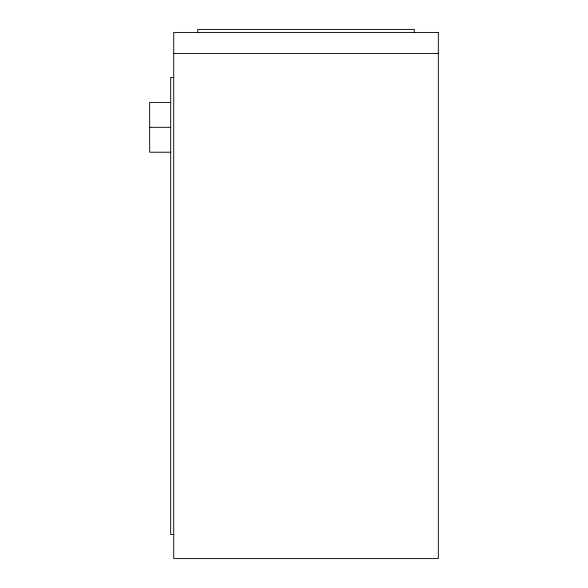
<?xml version="1.0" encoding="UTF-8"?>
<svg xmlns="http://www.w3.org/2000/svg" width="588" height="588" viewBox="0 0 588 588"><rect width="100%" height="100%" fill="white"/><g stroke="black" fill="none" stroke-linecap="round" stroke-linejoin="round"><path stroke-width="0.88" d="M173.725 53.457L438.325 53.457M173.725 77.506L170.696 77.506L170.696 534.543L173.725 534.543M170.696 102.415L149.675 102.415L149.675 152.219L170.696 152.219M149.675 127.317L170.696 127.317M414.275 32.428L414.275 29.4L197.781 29.4L197.781 32.428M438.325 32.428L173.725 32.428L173.725 558.6L438.325 558.6L438.325 32.428"/></g></svg>
